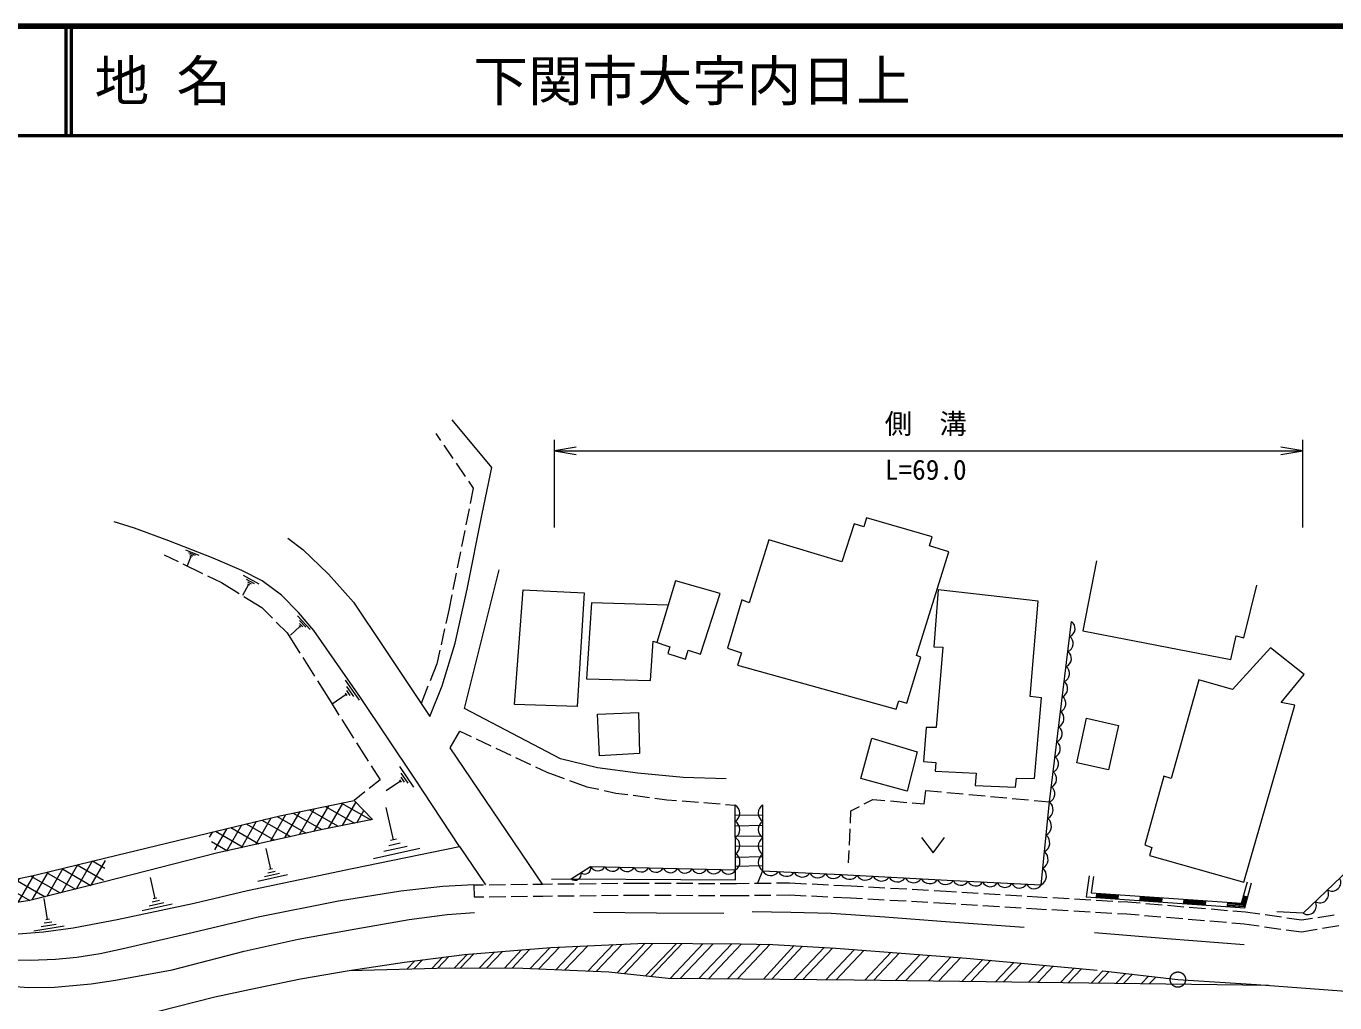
# Model space of a CAD drawing. Units: millimetres, scale not verified. Extents: x 40000 to 680000, y 20000 to 380000.
# Drawn here: x 364126 to 483815, y 290748 to 380000 of the extents above; entities that cross this region are included whole.
import ezdxf
from ezdxf.enums import TextEntityAlignment as Align

# ---------------------------------------------------------------- set-up
doc = ezdxf.new("R2010")
doc.units = ezdxf.units.MM
doc.header["$LTSCALE"] = 1000
doc.linetypes.add('CHAIN', pattern=[18.5, 12, -1.5, 3.5, -1.5])
for name, color, linetype, lineweight in [('M-BMK', 2, 'CHAIN', 13), ('M-STR-HTXT', 7, 'Continuous', 13), ('M-STR-STRC', 7, 'Continuous', 13), ('M-TTL', 2, 'Continuous', 140), ('M-TTL-LINE', 7, 'Continuous', 50), ('M-WORK', 1, 'Continuous', 13)]:
    doc.layers.add(name, color=color, linetype=linetype, lineweight=lineweight)
doc.layers.add('M-TTL-TXT', color=7, linetype='Continuous')
doc.styles.add('ＭＳ ゴシック', font='')
doc.styles.get('ＭＳ ゴシック').set_extended_font_data('MS Gothic')

# ---------------------------------------------------------------- blocks, each defined once
blk = doc.blocks.new('open_arrow')
at = {"color": 0, "linetype": 'Continuous', "lineweight": -2}
blk.add_lwpolyline([(7.5, 1.25), (0, 0), (7.5, -1.25)], dxfattribs=at)

msp = doc.modelspace()

# ---------------------------------------------------------------- hatches: boundary and pattern name
at = {"layer": 'M-WORK'}
h = msp.add_hatch(dxfattribs=at)
h.set_pattern_fill('USER', color=256, style=0, pattern_type=2)
h.set_pattern_definition([(150, (384370, 305889), (-500, -866.025), []), (240, (384370, 305889), (866.025, -500), [])])
h.paths.add_polyline_path([(380738, 306262), (387314, 307840), (394112, 309236), (395811, 307489), (391085, 306569), (381533, 304410)])
h = msp.add_hatch(dxfattribs=at)
h.set_pattern_fill('USER', color=256, style=0, pattern_type=2)
h.set_pattern_definition([(150, (369699, 302836), (-500, -866.025), []), (240, (369699, 302836), (866.025, -500), [])])
h.paths.add_polyline_path([(371178, 301765), (364463, 300095), (363098, 299873), (361676, 299855), (360310, 300113), (358852, 300704), (357542, 301461), (356323, 302624), (355446, 304025), (355123, 304710), (354754, 306094), (356668, 306022), (357111, 304619), (358255, 303253), (359381, 302330), (360378, 301868), (361301, 301795), (362759, 301942), (365048, 302441), (371416, 304010)])

# ---------------------------------------------------------------- linework, layer by layer
at = {"layer": 'M-BMK'}
msp.add_lwpolyline([(342834, 281673), (370819, 288622), (381375, 291281), (385238, 292112), (389225, 292942), (393669, 293690), (398725, 294463), (404207, 295169), (412098, 295792), (420737, 296208), (429417, 296125), (432407, 296083), (438180, 295751), (450141, 294837), (462601, 293674), (469458, 292870), (476639, 292428), (487769, 291598)], dxfattribs=at)
msp.add_circle((469458, 292870), 700, dxfattribs=at)
at = {"layer": 'M-STR-HTXT'}
for p, q in [((412441, 334200), (412441, 342204)), ((412441, 341204), (480879, 341204)), ((480879, 334200), (480879, 342204))]:
    msp.add_line(p, q, dxfattribs=at)
at = {"layer": 'M-STR-STRC'}
for p, q in [((408570, 293921), (410205, 295643)), ((410219, 293887), (412022, 295786)), ((411018, 293853), (412896, 295831)), ((412603, 293786), (414623, 295914)), ((413390, 293752), (415482, 295955)), ((415536, 293662), (417820, 296067)), ((416288, 293630), (418639, 296107)), ((418189, 293499), (420749, 296196)), ((418853, 293428), (421485, 296201)), ((420782, 293222), (423590, 296180)), ((421273, 293170), (424126, 296175)), ((423064, 293006), (426055, 296157)), ((423975, 292997), (426966, 296148)), ((425661, 292981), (428653, 296132)), ((426547, 292972), (429539, 296123)), ((428284, 292948), (431276, 296099)), ((429176, 292939), (432172, 296099)), ((431549, 292916), (434367, 295970)), ((432338, 292908), (435126, 295927)), ((434324, 292889), (437101, 295813)), ((435156, 292880), (437897, 295767)), ((398964, 293844), (399667, 294585)), ((399595, 293862), (400367, 294675)), ((401261, 293910), (402213, 294913)), ((401781, 293925), (402789, 294987)), ((403316, 293954), (404491, 295192)), ((403852, 293950), (405074, 295238)), ((405580, 293940), (406953, 295386)), ((406258, 293936), (407691, 295444)), ((407868, 293925), (409442, 295583)), ((437259, 292860), (439881, 295621)), ((438208, 292851), (440774, 295553)), ((440819, 292825), (443231, 295365)), ((441643, 292816), (444006, 295306)), ((443643, 292795), (445889, 295162)), ((444570, 292786), (446763, 295095)), ((446660, 292764), (448731, 294945)), ((447587, 292755), (449603, 294878)), ((449742, 292733), (451610, 294700)), ((450549, 292724), (452359, 294630)), ((452796, 292698), (454445, 294435)), ((453557, 292687), (455154, 294369)), ((455841, 292655), (457281, 294171)), ((456674, 292643), (458056, 294098)), ((458725, 292614), (459965, 293920)), ((459466, 292604), (460655, 293856)), ((461556, 292574), (462601, 293674)), ((462203, 292565), (463191, 293605)), ((463818, 292542), (464663, 293432)), ((464520, 292532), (465303, 293357)), ((466127, 292510), (466769, 293185)), ((466870, 292499), (467446, 293106))]:
    msp.add_line(p, q, dxfattribs=at)
msp.add_lwpolyline([(393669, 293690), (402835, 293956), (409563, 293914), (417413, 293582), (422853, 293001), (439840, 292835), (451939, 292710), (477748, 292346)], dxfattribs=at)
at = {"layer": 'M-TTL'}
msp.add_line((680000, 380000), (40000, 380000), dxfattribs=at)
at = {"layer": 'M-TTL-LINE'}
for p, q in [((367750, 380000), (367750, 370000)), ((368250, 380000), (368250, 370000)), ((40000, 370000), (680000, 370000))]:
    msp.add_line(p, q, dxfattribs=at)
at = {"layer": 'M-WORK'}
for p, q in [((401594, 342775), (402031, 342136)), ((402313, 341724), (403160, 340486)), ((403442, 340073), (404290, 338835)), ((404572, 338423), (405009, 337785)), ((405009, 337785), (404727, 336378)), ((404629, 335887), (404335, 334416)), ((404237, 333926), (403943, 332455)), ((376750, 331700), (378017, 331085)), ((378703, 332133), (379921, 331667)), ((378960, 331895), (379569, 331662)), ((379066, 331715), (379371, 331598)), ((379096, 331564), (379248, 331506)), ((403844, 331965), (403550, 330494)), ((378467, 330866), (380266, 329992)), ((379172, 331535), (378845, 330682)), ((380716, 329773), (381983, 329158)), ((381983, 329158), (383611, 328154)), ((383968, 329817), (385419, 329029)), ((384252, 329475), (384978, 329081)), ((384355, 329232), (384717, 329035)), ((403452, 330004), (403158, 328533)), ((384457, 328988), (383906, 327972)), ((384366, 329037), (384548, 328939)), ((403060, 328043), (402778, 326636)), ((384037, 327891), (385665, 326887)), ((385665, 326887), (386651, 325901)), ((422838, 327075), (415818, 327309)), ((388952, 326111), (390101, 324876)), ((389116, 325687), (389691, 325070)), ((402778, 326636), (402507, 325406)), ((387005, 325548), (387991, 324561)), ((387991, 324561), (389156, 322715)), ((389157, 325149), (388292, 324345)), ((389085, 325226), (389228, 325072)), ((389136, 325418), (389424, 325110)), ((402400, 324918), (402077, 323453)), ((389423, 322292), (390491, 320601)), ((401969, 322965), (401698, 321735)), ((401698, 321735), (401062, 320158)), ((390758, 320178), (391923, 318332)), ((393304, 320235), (394573, 318398)), ((393438, 319649), (394072, 318731)), ((400874, 319694), (400237, 318116)), ((393388, 318936), (392103, 318048)), ((393309, 319051), (393467, 318821)), ((393413, 319292), (393730, 318833)), ((391923, 318332), (392736, 317049)), ((480906, 298928), (501042, 318261)), ((393003, 316626), (394073, 314937)), ((403795, 315564), (404824, 315080)), ((405276, 314867), (406633, 314228)), ((394341, 314514), (395411, 312825)), ((407086, 314016), (408443, 313377)), ((395679, 312402), (396491, 311119)), ((408895, 313164), (410253, 312526)), ((398268, 312336), (399557, 310469)), ((398378, 311378), (398700, 310911)), ((398403, 311740), (399048, 310807)), ((410705, 312313), (411734, 311829)), ((411734, 311829), (413340, 311249)), ((395106, 310023), (394112, 309236)), ((396491, 311119), (395498, 310333)), ((398352, 311016), (397046, 310113)), ((398272, 311132), (398433, 310899)), ((413811, 311079), (415417, 310500)), ((415417, 310500), (416488, 310263)), ((416976, 310155), (418047, 309918)), ((446263, 308926), (446420, 310147)), ((446420, 310147), (447839, 310017)), ((418047, 309918), (419147, 309775)), ((419643, 309710), (421130, 309517)), ((421626, 309452), (422726, 309309)), ((422726, 309309), (423612, 309238)), ((424110, 309199), (425606, 309080)), ((426104, 309040), (427599, 308921)), ((428098, 308881), (428984, 308811)), ((440781, 308932), (441557, 309341)), ((441557, 309341), (442665, 309244)), ((443163, 309200), (444657, 309068)), ((445155, 309024), (446263, 308926)), ((448337, 309971), (449830, 309833)), ((450328, 309787), (451822, 309650)), ((452320, 309604), (453814, 309466)), ((454312, 309420), (455805, 309283)), ((456303, 309237), (457722, 309106)), ((397718, 305650), (397055, 308610)), ((428989, 307882), (431459, 307920)), ((439510, 307157), (439563, 308289)), ((439563, 308289), (440339, 308699)), ((428994, 306935), (431465, 306972)), ((439417, 305159), (439487, 306657)), ((398341, 305345), (397284, 305108)), ((397982, 305709), (397454, 305591)), ((428999, 305962), (431470, 306000)), ((446016, 305855), (447066, 304455)), ((447066, 304455), (448116, 305855)), ((386495, 302956), (386068, 304865)), ((400117, 304854), (395887, 303907)), ((398965, 305041), (396850, 304567)), ((429004, 305064), (431475, 305102)), ((429009, 304067), (431480, 304105)), ((439342, 303527), (439394, 304659)), ((386665, 302994), (386324, 302918)), ((429014, 303249), (431485, 303286)), ((375920, 300288), (375493, 302196)), ((388041, 302443), (385315, 301833)), ((387298, 302563), (385935, 302258)), ((386897, 302760), (386215, 302607)), ((412749, 301614), (414249, 301629)), ((414748, 301634), (416248, 301649)), ((416748, 301654), (418248, 301669)), ((418748, 301674), (419638, 301683)), ((419638, 301683), (421109, 301679)), ((421609, 301678), (423109, 301673)), ((423609, 301672), (425109, 301667)), ((425609, 301666), (427109, 301662)), ((427609, 301660), (429079, 301656)), ((429079, 301656), (430252, 301669)), ((430752, 301675), (432252, 301692)), ((431485, 302807), (431025, 301678)), ((432752, 301698), (433925, 301711)), ((433925, 301711), (435500, 301634)), ((461340, 302340), (461058, 300442)), ((461736, 302282), (461517, 300810)), ((475279, 299848), (475814, 301804)), ((475578, 299426), (476200, 301699)), ((405077, 301520), (405968, 301532)), ((405077, 301520), (405091, 300420)), ((405091, 300420), (405981, 300432)), ((406468, 301538), (407968, 301557)), ((406481, 300438), (407981, 300457)), ((408468, 301564), (409968, 301583)), ((408481, 300464), (409981, 300483)), ((410468, 301589), (411359, 301600)), ((410481, 300489), (411372, 300500)), ((411359, 301600), (412249, 301609)), ((411372, 300500), (412257, 300509)), ((412757, 300514), (414257, 300529)), ((414757, 300534), (416257, 300549)), ((416757, 300554), (418257, 300570)), ((418756, 300575), (419642, 300583)), ((419642, 300583), (421113, 300579)), ((421613, 300578), (423113, 300573)), ((423613, 300572), (425113, 300567)), ((425613, 300566), (427113, 300561)), ((427613, 300560), (429084, 300556)), ((429084, 300556), (430244, 300569)), ((430744, 300575), (432244, 300592)), ((432744, 300598), (433904, 300611)), ((433904, 300611), (435462, 300534)), ((435961, 300510), (437459, 300437)), ((436000, 301609), (437498, 301536)), ((437997, 301511), (439573, 301434)), ((439573, 301434), (440675, 301375)), ((441174, 301348), (442672, 301266)), ((443171, 301239), (444669, 301158)), ((445168, 301131), (446666, 301050)), ((447165, 301023), (448267, 300964)), ((448267, 300964), (449204, 300905)), ((449703, 300873), (451200, 300779)), ((451699, 300748), (453196, 300653)), ((453695, 300622), (455192, 300528)), ((455691, 300496), (456629, 300437)), ((456629, 300437), (457509, 300387)), ((461058, 300442), (475578, 299426)), ((461517, 300810), (475279, 299848)), ((462028, 300775), (462000, 300376)), ((462006, 300455), (464001, 300316)), ((462012, 300535), (464007, 300396)), ((462017, 300615), (464012, 300476)), ((462023, 300695), (464018, 300555)), ((463996, 300236), (464023, 300635)), ((466019, 300496), (465991, 300097)), ((475545, 300518), (475339, 299763)), ((475399, 299679), (475623, 300497)), ((475700, 300476), (475459, 299595)), ((475468, 300539), (475854, 300434)), ((475519, 299510), (475777, 300455)), ((366087, 298354), (365784, 300286)), ((377467, 299775), (374740, 299165)), ((376724, 299895), (375361, 299590)), ((376322, 300092), (375641, 299939)), ((376091, 300326), (375750, 300250)), ((437959, 300412), (439516, 300336)), ((439516, 300336), (440614, 300276)), ((441113, 300249), (442611, 300168)), ((443111, 300141), (444608, 300060)), ((445108, 300033), (446605, 299952)), ((447105, 299925), (448203, 299865)), ((448203, 299865), (449139, 299806)), ((449638, 299775), (451135, 299681)), ((451634, 299650), (453131, 299555)), ((453630, 299524), (455127, 299430)), ((455626, 299398), (456563, 299339)), ((456563, 299339), (457438, 299290)), ((457937, 299261), (459434, 299176)), ((458009, 300359), (459506, 300273)), ((460005, 300245), (461503, 300159)), ((462002, 300131), (463500, 300045)), ((463999, 300017), (464880, 299967)), ((464880, 299967), (466021, 299871)), ((465996, 300176), (467991, 300037)), ((466002, 300256), (467997, 300117)), ((466007, 300336), (468002, 300196)), ((466013, 300416), (468008, 300276)), ((466519, 299828), (468014, 299702)), ((467986, 299957), (468014, 300356)), ((468512, 299660), (470007, 299534)), ((470009, 300216), (469981, 299817)), ((469986, 299897), (471982, 299758)), ((469992, 299977), (471987, 299838)), ((469998, 300057), (471993, 299917)), ((470003, 300137), (471998, 299997)), ((470505, 299492), (472000, 299366)), ((471976, 299678), (472004, 300077)), ((472498, 299324), (473993, 299198)), ((473999, 299937), (473971, 299538)), ((475519, 299510), (473977, 299618)), ((473982, 299698), (475459, 299595)), ((475399, 299679), (473988, 299778)), ((473993, 299858), (475339, 299763)), ((366476, 298132), (365786, 298024)), ((366260, 298381), (365915, 298327)), ((459934, 299147), (461431, 299062)), ((461930, 299033), (463428, 298948)), ((463927, 298919), (464802, 298869)), ((464802, 298869), (465921, 298775)), ((466419, 298733), (467914, 298607)), ((468412, 298565), (469907, 298439)), ((470405, 298397), (471900, 298271)), ((472398, 298229), (473893, 298103)), ((474391, 298061), (475510, 297966)), ((474491, 299156), (475633, 299060)), ((475633, 299060), (476956, 298874)), ((477451, 298804), (478937, 298596)), ((480906, 298928), (478498, 299060)), ((479432, 298526), (480755, 298340)), ((480755, 298340), (481777, 298487)), ((482272, 298559), (483757, 298773)), ((367598, 297743), (364838, 297309)), ((366864, 297910), (365484, 297693)), ((475510, 297966), (476896, 297772)), ((477391, 297702), (478876, 297493)), ((479371, 297424), (480757, 297229)), ((480757, 297229), (482209, 297477)), ((482701, 297562), (484180, 297815))]:
    msp.add_line(p, q, dxfattribs=at)
for points in [[(388057, 333211), (389423, 332177), (391772, 329932), (394070, 327357), (396838, 323232), (401033, 316919), (402164, 319706), (403354, 323629), (404462, 328557), (405846, 335423), (406728, 339669), (403073, 344025)], [(403764, 305031), (399632, 311264), (394708, 318661), (390439, 324762), (389018, 326423), (387486, 328010), (385696, 329303), (383850, 330244), (381229, 331388), (377186, 332957), (374030, 334134), (372184, 334706)], [(343226, 331044), (347801, 311502), (349172, 306725), (350349, 303486), (352065, 299970), (353560, 297616), (355249, 295789), (357437, 294155), (359264, 293103), (361230, 292522), (362808, 292272), (364303, 292162), (366712, 292189), (370062, 292494), (372305, 292826), (377483, 293768), (384072, 295456), (389001, 296564), (394289, 297505), (399162, 298364), (402623, 298807), (405143, 299000)], [(462019, 331137), (460783, 324732), (474294, 322130), (474793, 324271), (475494, 324105), (476685, 328922)], [(428140, 311231), (424209, 311342), (420055, 311729), (416382, 312228), (413004, 313040), (404203, 317653), (407371, 330320)], [(415818, 327309), (415375, 320360), (421218, 320194), (421467, 323793), (422990, 323267), (422823, 322685), (424429, 322159), (424679, 322990), (425814, 322602), (427613, 328140), (423516, 329303), (421805, 323676)], [(431485, 308843), (431485, 302807), (438656, 302475), (448928, 301921), (456957, 301534), (457722, 309106), (459740, 325594)], [(411359, 301600), (402890, 314050), (403795, 315564)], [(362759, 301942), (365048, 302441), (371416, 304010), (380738, 306262), (387314, 307840), (394112, 309236), (395811, 307489), (391085, 306569), (381533, 304410), (371178, 301765), (364463, 300095), (363098, 299873)], [(413964, 302086), (415736, 303218), (429016, 302895), (428984, 308811)], [(355487, 298084), (357535, 297500), (358771, 297223), (360230, 297057), (363035, 297020), (365712, 297223), (368425, 297610), (372449, 298349), (379482, 299862), (384355, 301016), (393935, 303037), (403764, 305031), (406144, 301534)], [(412172, 302061), (413964, 302086), (429006, 301978), (429016, 302895)], [(405077, 301520), (402228, 301379), (398389, 300954), (392685, 300031), (385339, 298573), (378786, 297022), (373008, 295675), (370886, 295213), (368745, 294881), (366806, 294697), (364499, 294623), (363244, 294641)], [(416008, 299025), (421767, 298969), (427932, 298932)], [(430516, 299099), (434060, 299043), (437752, 298932), (442662, 298600), (448200, 298176), (455417, 297659)], [(461830, 297185), (468483, 296638), (475516, 296066)]]:
    msp.add_lwpolyline(points, dxfattribs=at)
for points in [[(428273, 323162), (429541, 322743), (429184, 321599), (443691, 317576), (443935, 318335), (444665, 318122), (445962, 322350), (445544, 322473), (448526, 331968), (446730, 332522), (446988, 333347), (440971, 335060), (440725, 334248), (439839, 334531), (438731, 331062), (432040, 333062), (430260, 327293), (429583, 327576)], [(409583, 328478), (415148, 328229), (414525, 317825), (408794, 318019)], [(446444, 315917), (446204, 312797), (447330, 312724), (447274, 311930), (451003, 311745), (450929, 310601), (454621, 310453), (454694, 311284), (456337, 311247), (456995, 318612), (455943, 318741), (456675, 327443), (447536, 328487), (447133, 323284), (447958, 323247), (447363, 315912)], [(466445, 305170), (467092, 304949), (466852, 304210), (475490, 301774), (480147, 317936), (478898, 318195), (481021, 320760), (477920, 323179), (474450, 319376), (471383, 320263), (468840, 311245), (468179, 311447)], [(416392, 317133), (420120, 317281), (420231, 313534), (416576, 313312)], [(460205, 312690), (461103, 316751), (464022, 316106), (463124, 312045)], [(440472, 311256), (441469, 314939), (445622, 313693), (444708, 310093)]]:
    msp.add_lwpolyline(points, close=True, dxfattribs=at)
for centre, radius, start, end in [((459260, 324956), 799, 292.97265, 53.06917), ((459092, 323582), 799, 292.97265, 53.06917), ((458924, 322208), 799, 292.97265, 53.06917), ((458755, 320834), 799, 292.97265, 53.06917), ((458587, 319460), 799, 292.97265, 53.06917), ((458419, 318086), 799, 292.97265, 53.06917), ((458251, 316712), 799, 292.97265, 53.06917), ((458083, 315338), 799, 292.97265, 53.06917), ((457914, 313964), 799, 292.97265, 53.06917), ((457746, 312590), 799, 292.97265, 53.06917), ((457578, 311215), 799, 292.97265, 53.06917), ((457410, 309841), 799, 292.97265, 53.06917), ((428504, 308068), 884, 303.49043, 57.13413), ((431996, 308089), 912, 124.13865, 235.86135), ((457124, 308401), 924, 298.78635, 49.68789), ((428512, 306590), 884, 303.49043, 57.13413), ((431996, 306580), 912, 124.13865, 235.86135), ((456971, 306887), 924, 298.78635, 49.68789), ((428520, 305111), 884, 303.49043, 57.13413), ((431996, 305071), 912, 124.13865, 235.86135), ((456818, 305372), 924, 298.78635, 49.68789), ((428528, 303632), 884, 303.49043, 57.13413), ((431996, 303562), 912, 124.13865, 235.86135), ((456665, 303858), 924, 298.78635, 49.68789), ((415215, 303058), 545, 228.03959, 17.10852), ((416409, 303553), 751, 206.48874, 330.72434), ((417737, 303521), 751, 206.48874, 330.72434), ((419065, 303489), 751, 206.48874, 330.72434), ((420393, 303456), 751, 206.48874, 330.72434), ((421721, 303424), 751, 206.48874, 330.72434), ((423049, 303392), 751, 206.48874, 330.72434), ((424377, 303359), 751, 206.48874, 330.72434), ((425705, 303327), 751, 206.48874, 330.72434), ((427032, 303295), 751, 206.48874, 330.72434), ((428360, 303263), 751, 206.48874, 330.72434), ((456512, 302344), 924, 298.78635, 49.68789), ((414329, 302492), 545, 228.03959, 17.10852), ((432222, 303218), 844, 209.09465, 325.59988), ((433657, 303151), 844, 209.09465, 325.59988), ((435091, 303085), 844, 209.09465, 325.59988), ((436525, 303019), 844, 209.09465, 325.59988), ((437959, 302952), 844, 209.09465, 325.59988), ((439415, 302910), 875, 209.78895, 324.03958), ((440883, 302831), 875, 209.78895, 324.03958), ((442350, 302752), 875, 209.78895, 324.03958), ((443817, 302672), 875, 209.78895, 324.03958), ((445285, 302593), 875, 209.78895, 324.03958), ((446752, 302514), 875, 209.78895, 324.03958), ((448220, 302435), 875, 209.78895, 324.03958), ((449614, 302250), 761, 205.55296, 328.91933), ((450953, 302185), 761, 205.55296, 328.91933), ((452291, 302120), 761, 205.55296, 328.91933), ((453629, 302056), 761, 205.55296, 328.91933), ((454967, 301991), 761, 205.55296, 328.91933), ((483563, 301758), 801, 238.36976, 29.29934), ((456306, 301927), 761, 205.55296, 328.91933), ((482444, 300684), 801, 238.36976, 29.29934), ((481326, 299610), 801, 238.36976, 29.29934)]:
    msp.add_arc(centre, radius, start, end, dxfattribs=at)

# ---------------------------------------------------------------- block references
at = {"layer": 'M-STR-HTXT', "xscale": 267, "yscale": 267}
msp.add_blockref('open_arrow', (412441, 341204), dxfattribs=at)
at = {"layer": 'M-STR-HTXT', "xscale": 267, "yscale": 267, "rotation": 180}
msp.add_blockref('open_arrow', (480879, 341204), dxfattribs=at)

# ---------------------------------------------------------------- texts
at = {"layer": 'M-STR-HTXT', "style": 'ＭＳ ゴシック'}
for s, p in [('側\u3000溝', (446400, 342200)), ('L=69.0', (446400, 338000))]:
    msp.add_text(s, height=1833, dxfattribs=at).set_placement(p, align=Align.BOTTOM_CENTER)
at = {"layer": 'M-TTL-TXT', "style": 'ＭＳ ゴシック'}
for s, p in [('地 名', (370380, 375000)), ('下関市大字内日上', (405024, 375000))]:
    msp.add_text(s, height=3666, dxfattribs=at).set_placement(p, align=Align.MIDDLE_LEFT)

doc.saveas('drawing.dxf')
